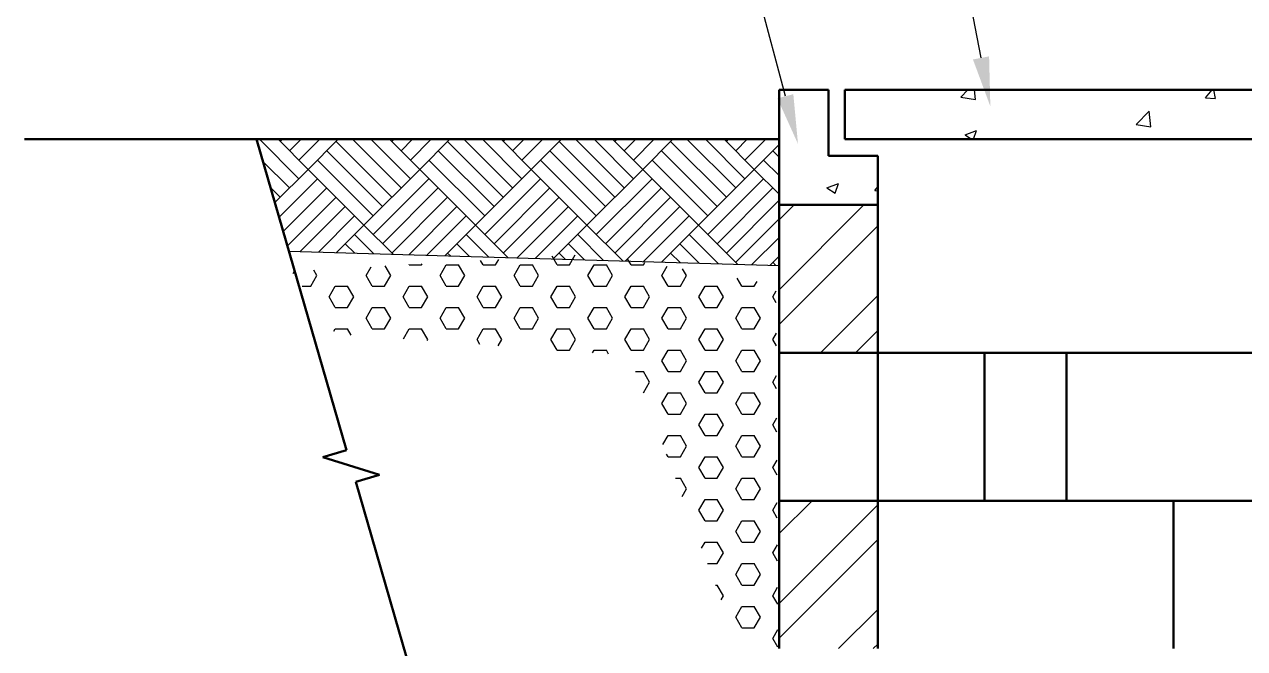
# Model space of a CAD drawing. Header units: inches. Extents: x 23 to 2032867, y 13 to 664695.
# Drawn here: x 1071166 to 1074207, y 495628 to 497183 of the extents above; entities that cross this region are included whole.
import ezdxf

# ---------------------------------------------------------------- set-up
doc = ezdxf.new("R2010")
doc.units = ezdxf.units.IN
doc.header["$MEASUREMENT"] = 0
doc.layers.add('WALLS', color=7, linetype='Continuous', lineweight=50)

msp = doc.modelspace()

# ---------------------------------------------------------------- linework, layer by layer
for p, q in [((1073062.227, 497004.195, 0), (1072145.333, 500468.024, 0)), ((1073549.824, 497099.802, 0), (1073051.978, 499686.936, 0)), ((1071849.632, 496798.865, 0), (1071751.35, 496897.148, 0)), ((1071872.797, 496822.03, 0), (1071797.679, 496897.148, 0)), ((1071803.303, 496891.525, 0), (1071808.926, 496897.148, 0)), ((1071826.467, 496868.36, 0), (1071855.255, 496897.148, 0)), ((1071849.632, 496845.195, 0), (1071901.585, 496897.148, 0)), ((1071872.797, 496822.03, 0), (1071947.915, 496897.148, 0)), ((1072081.28, 496752.536, 0), (1071942.292, 496891.525, 0)), ((1072104.445, 496775.7, 0), (1071982.998, 496897.148, 0)), ((1072127.61, 496798.865, 0), (1072029.328, 496897.148, 0)), ((1072150.775, 496822.03, 0), (1072075.657, 496897.148, 0)), ((1072104.445, 496868.36, 0), (1072133.233, 496897.148, 0)), ((1072127.61, 496845.195, 0), (1072179.563, 496897.148, 0)), ((1072150.775, 496822.03, 0), (1072225.893, 496897.148, 0)), ((1072359.258, 496752.536, 0), (1072220.269, 496891.525, 0)), ((1072382.423, 496775.7, 0), (1072260.976, 496897.148, 0)), ((1072405.588, 496798.865, 0), (1072307.305, 496897.148, 0)), ((1072428.753, 496822.03, 0), (1072353.635, 496897.148, 0)), ((1072382.423, 496868.36, 0), (1072411.211, 496897.148, 0)), ((1072405.588, 496845.195, 0), (1072457.541, 496897.148, 0)), ((1072428.753, 496822.03, 0), (1072503.87, 496897.148, 0)), ((1072637.236, 496752.536, 0), (1072498.247, 496891.525, 0)), ((1072660.401, 496775.7, 0), (1072538.954, 496897.148, 0)), ((1072683.566, 496798.865, 0), (1072585.283, 496897.148, 0)), ((1072706.731, 496822.03, 0), (1072631.613, 496897.148, 0)), ((1072660.401, 496868.36, 0), (1072689.189, 496897.148, 0)), ((1072683.566, 496845.195, 0), (1072735.519, 496897.148, 0)), ((1072706.731, 496822.03, 0), (1072781.848, 496897.148, 0)), ((1072915.214, 496752.536, 0), (1072776.225, 496891.525, 0)), ((1072938.379, 496775.7, 0), (1072816.931, 496897.148, 0)), ((1072961.544, 496798.865, 0), (1072863.261, 496897.148, 0)), ((1072984.708, 496822.03, 0), (1072909.591, 496897.148, 0)), ((1072938.379, 496868.36, 0), (1072967.167, 496897.148, 0)), ((1072961.544, 496845.195, 0), (1073013.496, 496897.148, 0)), ((1072058.116, 496729.371, 0), (1071919.127, 496868.36, 0)), ((1072336.093, 496729.371, 0), (1072197.105, 496868.36, 0)), ((1072614.071, 496729.371, 0), (1072475.082, 496868.36, 0)), ((1072892.049, 496729.371, 0), (1072753.06, 496868.36, 0)), ((1072984.708, 496822.03, 0), (1073046.607, 496883.929, 0)), ((1071826.467, 496775.7, 0), (1071760.175, 496841.993, 0)), ((1072034.951, 496706.206, 0), (1071895.962, 496845.195, 0)), ((1072312.929, 496706.206, 0), (1072173.94, 496845.195, 0)), ((1072590.906, 496706.206, 0), (1072451.918, 496845.195, 0)), ((1072868.884, 496706.206, 0), (1072729.895, 496845.195, 0)), ((1073046.607, 496806.461, 0), (1073007.873, 496845.195, 0)), ((1071789.96, 496739.193, 0), (1071872.797, 496822.03, 0)), ((1071800.368, 496703.271, 0), (1071895.962, 496798.865, 0)), ((1072011.786, 496683.041, 0), (1071872.797, 496822.03, 0)), ((1072011.786, 496683.041, 0), (1072150.775, 496822.03, 0)), ((1072034.951, 496659.876, 0), (1072173.94, 496798.865, 0)), ((1072289.764, 496683.041, 0), (1072150.775, 496822.03, 0)), ((1072289.764, 496683.041, 0), (1072428.753, 496822.03, 0)), ((1072312.929, 496659.876, 0), (1072451.918, 496798.865, 0)), ((1072567.742, 496683.041, 0), (1072428.753, 496822.03, 0)), ((1072567.742, 496683.041, 0), (1072706.731, 496822.03, 0)), ((1072590.906, 496659.876, 0), (1072729.895, 496798.865, 0)), ((1072845.719, 496683.041, 0), (1072706.731, 496822.03, 0)), ((1072845.719, 496683.041, 0), (1072984.708, 496822.03, 0)), ((1072868.884, 496659.876, 0), (1073007.873, 496798.865, 0)), ((1073046.607, 496760.131, 0), (1072984.708, 496822.03, 0)), ((1071803.303, 496752.536, 0), (1071779.074, 496776.764, 0)), ((1071810.776, 496667.35, 0), (1071919.127, 496775.7, 0)), ((1072058.116, 496636.712, 0), (1072197.105, 496775.7, 0)), ((1072336.093, 496636.712, 0), (1072475.082, 496775.7, 0)), ((1072614.071, 496636.712, 0), (1072753.06, 496775.7, 0)), ((1072892.049, 496636.712, 0), (1073031.038, 496775.7, 0)), ((1071821.184, 496631.428, 0), (1071942.292, 496752.536, 0)), ((1072081.28, 496613.547, 0), (1072220.269, 496752.536, 0)), ((1072359.258, 496613.547, 0), (1072498.247, 496752.536, 0)), ((1072637.236, 496613.547, 0), (1072776.225, 496752.536, 0)), ((1072915.214, 496613.547, 0), (1073046.607, 496744.94, 0)), ((1071853.312, 496617.226, 0), (1071965.456, 496729.371, 0)), ((1071898.336, 496615.92, 0), (1071988.621, 496706.206, 0)), ((1072123.455, 496609.392, 0), (1072243.434, 496729.371, 0)), ((1072168.479, 496608.086, 0), (1072266.599, 496706.206, 0)), ((1072393.598, 496601.557, 0), (1072521.412, 496729.371, 0)), ((1072438.622, 496600.251, 0), (1072544.577, 496706.206, 0)), ((1072663.741, 496593.722, 0), (1072799.39, 496729.371, 0)), ((1072708.765, 496592.417, 0), (1072822.555, 496706.206, 0)), ((1073046.607, 496522.225, 0), (1073257.73, 496733.348, 0)), ((1073046.607, 496695.961, 0), (1073083.994, 496733.348, 0)), ((1071943.36, 496614.615, 0), (1072011.786, 496683.041, 0)), ((1072084.3, 496610.527, 0), (1072011.786, 496683.041, 0)), ((1072213.503, 496606.78, 0), (1072289.764, 496683.041, 0)), ((1072370.58, 496602.225, 0), (1072289.764, 496683.041, 0)), ((1072483.646, 496598.945, 0), (1072567.742, 496683.041, 0)), ((1072656.861, 496593.922, 0), (1072567.742, 496683.041, 0)), ((1072753.789, 496591.111, 0), (1072845.719, 496683.041, 0)), ((1072943.141, 496585.619, 0), (1072845.719, 496683.041, 0)), ((1072938.379, 496590.382, 0), (1073046.607, 496698.61, 0)), ((1073046.607, 496435.357, 0), (1073292.307, 496681.057, 0)), ((1072036.587, 496611.911, 0), (1071988.621, 496659.876, 0)), ((1072322.867, 496603.608, 0), (1072266.599, 496659.876, 0)), ((1072609.148, 496595.306, 0), (1072544.577, 496659.876, 0)), ((1072895.428, 496587.003, 0), (1072822.555, 496659.876, 0)), ((1072978.908, 496584.582, 0), (1073046.607, 496652.281, 0)), ((1071825.061, 496618.046, 0), (1073046.607, 496582.619, 0)), ((1071988.873, 496613.295, 0), (1071965.456, 496636.712, 0)), ((1072275.154, 496604.992, 0), (1072243.434, 496636.712, 0)), ((1072561.434, 496596.689, 0), (1072521.412, 496636.712, 0)), ((1072847.715, 496588.387, 0), (1072799.39, 496636.712, 0)), ((1072124.793, 496584.111, 0), (1072124.435, 496584.73, 0)), ((1072124.793, 496584.111, 0), (1072155.505, 496584.111, 0)), ((1072155.505, 496584.111, 0), (1072156.965, 496586.64, 0)), ((1072216.93, 496584.111, 0), (1072247.643, 496584.111, 0)), ((1072227.44, 496606.376, 0), (1072220.269, 496613.547, 0)), ((1072309.068, 496584.111, 0), (1072302.67, 496595.192, 0)), ((1072309.068, 496584.111, 0), (1072339.78, 496584.111, 0)), ((1072339.78, 496584.111, 0), (1072347.704, 496597.835, 0)), ((1072401.205, 496584.111, 0), (1072431.918, 496584.111, 0)), ((1072493.343, 496584.111, 0), (1072480.905, 496605.653, 0)), ((1072493.343, 496584.111, 0), (1072524.055, 496584.111, 0)), ((1072513.721, 496598.073, 0), (1072498.247, 496613.547, 0)), ((1072524.055, 496584.111, 0), (1072538.442, 496609.031, 0)), ((1072585.48, 496584.111, 0), (1072616.193, 496584.111, 0)), ((1072677.618, 496584.111, 0), (1072669.907, 496597.466, 0)), ((1072677.618, 496584.111, 0), (1072708.33, 496584.111, 0)), ((1072708.33, 496584.111, 0), (1072711.925, 496590.337, 0)), ((1072800.001, 496589.771, 0), (1072776.225, 496613.547, 0)), ((1073023.932, 496583.276, 0), (1073046.607, 496605.951, 0)), ((1073149.784, 496364.798, 0), (1073292.307, 496507.32, 0)), ((1073236.652, 496364.798, 0), (1073292.307, 496420.452, 0)), ((1073046.607, 495914.148, 0), (1073128.707, 495996.248, 0)), ((1073046.607, 495740.412, 0), (1073292.307, 495986.112, 0)), ((1073046.607, 495653.544, 0), (1073292.307, 495899.244, 0)), ((1073194.497, 495627.698, 0), (1073292.307, 495725.508, 0))]:
    msp.add_line(p, q)
at = {"color": 0}
for p, q in [((1073499.68, 497001.692, 0), (1073517.244, 497019.998, 0)), ((1073536.112, 496996.04, 0), (1073533.325, 497019.998, 0)), ((1074109.32, 497000.49, 0), (1074125.689, 497019.998, 0)), ((1074133.809, 496998.345, 0), (1074129.814, 497019.998, 0)), ((1073499.68, 497001.692, 0), (1073536.1, 496996.044, 0)), ((1074109.32, 497000.49, 0), (1074133.797, 496998.349, 0)), ((1073936.716, 496933.912, 0), (1073968.611, 496967.154, 0)), ((1073973.147, 496928.259, 0), (1073968.623, 496967.149, 0)), ((1073509.944, 496908.222, 0), (1073538.616, 496919.229, 0)), ((1073531.22, 496897.148, 0), (1073538.628, 496919.226, 0)), ((1073936.716, 496933.912, 0), (1073973.135, 496928.264, 0)), ((1072081.28, 496891.525, 0), (1072086.904, 496897.148, 0)), ((1072359.258, 496891.525, 0), (1072364.881, 496897.148, 0)), ((1072637.236, 496891.525, 0), (1072642.859, 496897.148, 0)), ((1072915.214, 496891.525, 0), (1072920.837, 496897.148, 0)), ((1073509.944, 496908.222, 0), (1073526.363, 496897.148, 0)), ((1073046.607, 496852.791, 0), (1073031.038, 496868.36, 0)), ((1073165.873, 496776.146, 0), (1073194.545, 496787.152, 0)), ((1073165.873, 496776.146, 0), (1073186.242, 496762.406, 0)), ((1073186.254, 496762.404, 0), (1073194.557, 496787.149, 0)), ((1073284.985, 496769.558, 0), (1073292.307, 496778.285, 0)), ((1073284.985, 496769.558, 0), (1073292.307, 496768.918, 0)), ((1072201.574, 496557.513, 0), (1072216.93, 496584.111, 0)), ((1072262.999, 496557.513, 0), (1072247.643, 496584.111, 0)), ((1072385.849, 496557.513, 0), (1072401.205, 496584.111, 0)), ((1072447.274, 496557.513, 0), (1072431.918, 496584.111, 0)), ((1072570.124, 496557.513, 0), (1072585.48, 496584.111, 0)), ((1072631.549, 496557.513, 0), (1072616.193, 496584.111, 0)), ((1073038.568, 496582.852, 0), (1073031.038, 496590.382, 0)), ((1071835.754, 496562.243, 0), (1071839.067, 496567.98, 0)), ((1071879.093, 496530.916, 0), (1071894.449, 496557.513, 0)), ((1071894.449, 496557.513, 0), (1071886.789, 496570.781, 0)), ((1072017.299, 496557.513, 0), (1072029.806, 496579.176, 0)), ((1072032.655, 496530.916, 0), (1072017.299, 496557.513, 0)), ((1072063.368, 496530.916, 0), (1072078.724, 496557.513, 0)), ((1072078.724, 496557.513, 0), (1072065.024, 496581.243, 0)), ((1072216.93, 496530.916, 0), (1072201.574, 496557.513, 0)), ((1072247.643, 496530.916, 0), (1072262.999, 496557.513, 0)), ((1072401.205, 496530.916, 0), (1072385.849, 496557.513, 0)), ((1072431.918, 496530.916, 0), (1072447.274, 496557.513, 0)), ((1072585.48, 496530.916, 0), (1072570.124, 496557.513, 0)), ((1072616.193, 496530.916, 0), (1072631.549, 496557.513, 0)), ((1072754.399, 496557.513, 0), (1072767.869, 496580.845, 0)), ((1072769.755, 496530.916, 0), (1072754.399, 496557.513, 0)), ((1072800.468, 496530.916, 0), (1072815.824, 496557.513, 0)), ((1072815.824, 496557.513, 0), (1072806.099, 496574.358, 0)), ((1071857.848, 496530.916, 0), (1071879.093, 496530.916, 0)), ((1071925.161, 496504.318, 0), (1071940.518, 496530.916, 0)), ((1071940.518, 496530.916, 0), (1071971.23, 496530.916, 0)), ((1071986.586, 496504.318, 0), (1071971.23, 496530.916, 0)), ((1072032.655, 496530.916, 0), (1072063.368, 496530.916, 0)), ((1072109.436, 496504.318, 0), (1072124.793, 496530.916, 0)), ((1072124.793, 496530.916, 0), (1072155.505, 496530.916, 0)), ((1072170.861, 496504.318, 0), (1072155.505, 496530.916, 0)), ((1072216.93, 496530.916, 0), (1072247.643, 496530.916, 0)), ((1072293.711, 496504.318, 0), (1072309.068, 496530.916, 0)), ((1072309.068, 496530.916, 0), (1072339.78, 496530.916, 0)), ((1072355.136, 496504.318, 0), (1072339.78, 496530.916, 0)), ((1072401.205, 496530.916, 0), (1072431.918, 496530.916, 0)), ((1072477.986, 496504.318, 0), (1072493.343, 496530.916, 0)), ((1072493.343, 496530.916, 0), (1072524.055, 496530.916, 0)), ((1072539.411, 496504.318, 0), (1072524.055, 496530.916, 0)), ((1072585.48, 496530.916, 0), (1072616.193, 496530.916, 0)), ((1072662.261, 496504.318, 0), (1072677.618, 496530.916, 0)), ((1072677.618, 496530.916, 0), (1072708.33, 496530.916, 0)), ((1072723.686, 496504.318, 0), (1072708.33, 496530.916, 0)), ((1072769.755, 496530.916, 0), (1072800.468, 496530.916, 0)), ((1072846.536, 496504.318, 0), (1072861.893, 496530.916, 0)), ((1072861.893, 496530.916, 0), (1072892.605, 496530.916, 0)), ((1072907.961, 496504.318, 0), (1072892.605, 496530.916, 0)), ((1072954.03, 496530.916, 0), (1072942.29, 496551.25, 0)), ((1072954.03, 496530.916, 0), (1072984.743, 496530.916, 0)), ((1072984.743, 496530.916, 0), (1072991.647, 496542.875, 0)), ((1071940.518, 496477.72, 0), (1071925.161, 496504.318, 0)), ((1071971.23, 496477.72, 0), (1071986.586, 496504.318, 0)), ((1072124.793, 496477.72, 0), (1072109.436, 496504.318, 0)), ((1072155.505, 496477.72, 0), (1072170.861, 496504.318, 0)), ((1072309.068, 496477.72, 0), (1072293.711, 496504.318, 0)), ((1072339.78, 496477.72, 0), (1072355.136, 496504.318, 0)), ((1072493.343, 496477.72, 0), (1072477.986, 496504.318, 0)), ((1072524.055, 496477.72, 0), (1072539.411, 496504.318, 0)), ((1072677.618, 496477.72, 0), (1072662.261, 496504.318, 0)), ((1072708.33, 496477.72, 0), (1072723.686, 496504.318, 0)), ((1072861.893, 496477.72, 0), (1072846.536, 496504.318, 0)), ((1072892.605, 496477.72, 0), (1072907.961, 496504.318, 0)), ((1073030.811, 496504.318, 0), (1073039.284, 496518.992, 0)), ((1073039.429, 496489.392, 0), (1073030.811, 496504.318, 0)), ((1071940.518, 496477.72, 0), (1071971.23, 496477.72, 0)), ((1072017.299, 496451.122, 0), (1072032.655, 496477.72, 0)), ((1072032.655, 496477.72, 0), (1072063.368, 496477.72, 0)), ((1072078.724, 496451.122, 0), (1072063.368, 496477.72, 0)), ((1072124.793, 496477.72, 0), (1072155.505, 496477.72, 0)), ((1072201.574, 496451.122, 0), (1072216.93, 496477.72, 0)), ((1072216.93, 496477.72, 0), (1072247.643, 496477.72, 0)), ((1072262.999, 496451.122, 0), (1072247.643, 496477.72, 0)), ((1072309.068, 496477.72, 0), (1072339.78, 496477.72, 0)), ((1072385.849, 496451.122, 0), (1072401.205, 496477.72, 0)), ((1072401.205, 496477.72, 0), (1072431.918, 496477.72, 0)), ((1072447.274, 496451.122, 0), (1072431.918, 496477.72, 0)), ((1072493.343, 496477.72, 0), (1072524.055, 496477.72, 0)), ((1072570.124, 496451.122, 0), (1072585.48, 496477.72, 0)), ((1072585.48, 496477.72, 0), (1072616.193, 496477.72, 0)), ((1072631.549, 496451.122, 0), (1072616.193, 496477.72, 0)), ((1072677.618, 496477.72, 0), (1072708.33, 496477.72, 0)), ((1072754.399, 496451.122, 0), (1072769.755, 496477.72, 0)), ((1072769.755, 496477.72, 0), (1072800.468, 496477.72, 0)), ((1072815.824, 496451.122, 0), (1072800.468, 496477.72, 0)), ((1072861.893, 496477.72, 0), (1072892.605, 496477.72, 0)), ((1072938.674, 496451.122, 0), (1072954.03, 496477.72, 0)), ((1072954.03, 496477.72, 0), (1072984.743, 496477.72, 0)), ((1073000.099, 496451.122, 0), (1072984.743, 496477.72, 0)), ((1072032.655, 496424.524, 0), (1072017.299, 496451.122, 0)), ((1072063.368, 496424.524, 0), (1072078.724, 496451.122, 0)), ((1072216.93, 496424.524, 0), (1072201.574, 496451.122, 0)), ((1072247.643, 496424.524, 0), (1072262.999, 496451.122, 0)), ((1072401.205, 496424.524, 0), (1072385.849, 496451.122, 0)), ((1072431.918, 496424.524, 0), (1072447.274, 496451.122, 0)), ((1072585.48, 496424.524, 0), (1072570.124, 496451.122, 0)), ((1072616.193, 496424.524, 0), (1072631.549, 496451.122, 0)), ((1072769.755, 496424.524, 0), (1072754.399, 496451.122, 0)), ((1072800.468, 496424.524, 0), (1072815.824, 496451.122, 0)), ((1072954.03, 496424.524, 0), (1072938.674, 496451.122, 0)), ((1072984.743, 496424.524, 0), (1073000.099, 496451.122, 0)), ((1071937.081, 496418.571, 0), (1071940.518, 496424.524, 0)), ((1071940.518, 496424.524, 0), (1071971.23, 496424.524, 0)), ((1071980.123, 496409.122, 0), (1071971.23, 496424.524, 0)), ((1072032.655, 496424.524, 0), (1072063.368, 496424.524, 0)), ((1072110.35, 496399.508, 0), (1072124.793, 496424.524, 0)), ((1072124.793, 496424.524, 0), (1072155.505, 496424.524, 0)), ((1072170.861, 496397.927, 0), (1072155.505, 496424.524, 0)), ((1072216.93, 496424.524, 0), (1072247.643, 496424.524, 0)), ((1072293.711, 496397.927, 0), (1072309.068, 496424.524, 0)), ((1072309.068, 496424.524, 0), (1072339.78, 496424.524, 0)), ((1072355.136, 496397.927, 0), (1072339.78, 496424.524, 0)), ((1072401.205, 496424.524, 0), (1072431.918, 496424.524, 0)), ((1072477.986, 496397.927, 0), (1072493.343, 496424.524, 0)), ((1072493.343, 496424.524, 0), (1072524.055, 496424.524, 0)), ((1072539.411, 496397.927, 0), (1072524.055, 496424.524, 0)), ((1072585.48, 496424.524, 0), (1072616.193, 496424.524, 0)), ((1072662.261, 496397.927, 0), (1072677.618, 496424.524, 0)), ((1072677.618, 496424.524, 0), (1072708.33, 496424.524, 0)), ((1072723.686, 496397.927, 0), (1072708.33, 496424.524, 0)), ((1072769.755, 496424.524, 0), (1072800.468, 496424.524, 0)), ((1072846.536, 496397.927, 0), (1072861.893, 496424.524, 0)), ((1072861.893, 496424.524, 0), (1072892.605, 496424.524, 0)), ((1072907.961, 496397.927, 0), (1072892.605, 496424.524, 0)), ((1072954.03, 496424.524, 0), (1072984.743, 496424.524, 0)), ((1073030.811, 496397.927, 0), (1073039.8, 496413.496, 0)), ((1072169.264, 496395.159, 0), (1072170.861, 496397.927, 0)), ((1072300.921, 496385.439, 0), (1072293.711, 496397.927, 0)), ((1072346.005, 496382.111, 0), (1072355.136, 496397.927, 0)), ((1072493.343, 496371.329, 0), (1072477.986, 496397.927, 0)), ((1072493.343, 496371.329, 0), (1072524.055, 496371.329, 0)), ((1072524.055, 496371.329, 0), (1072539.411, 496397.927, 0)), ((1072581.661, 496364.714, 0), (1072585.48, 496371.329, 0)), ((1072585.48, 496371.329, 0), (1072616.193, 496371.329, 0)), ((1072621.719, 496361.756, 0), (1072616.193, 496371.329, 0)), ((1072677.618, 496371.329, 0), (1072662.261, 496397.927, 0)), ((1072677.618, 496371.329, 0), (1072708.33, 496371.329, 0)), ((1072708.33, 496371.329, 0), (1072723.686, 496397.927, 0)), ((1072754.399, 496344.731, 0), (1072769.755, 496371.329, 0)), ((1072769.755, 496371.329, 0), (1072800.468, 496371.329, 0)), ((1072815.824, 496344.731, 0), (1072800.468, 496371.329, 0)), ((1072861.893, 496371.329, 0), (1072846.536, 496397.927, 0)), ((1072861.893, 496371.329, 0), (1072892.605, 496371.329, 0)), ((1072892.605, 496371.329, 0), (1072907.961, 496397.927, 0)), ((1072938.674, 496344.731, 0), (1072954.03, 496371.329, 0)), ((1072954.03, 496371.329, 0), (1072984.743, 496371.329, 0)), ((1073000.099, 496344.731, 0), (1072984.743, 496371.329, 0)), ((1073039.954, 496382.091, 0), (1073030.811, 496397.927, 0)), ((1072769.755, 496318.133, 0), (1072754.399, 496344.731, 0)), ((1072800.468, 496318.133, 0), (1072815.824, 496344.731, 0)), ((1072954.03, 496318.133, 0), (1072938.674, 496344.731, 0)), ((1072984.743, 496318.133, 0), (1073000.099, 496344.731, 0)), ((1072688.811, 496318.133, 0), (1072708.33, 496318.133, 0)), ((1072723.686, 496291.535, 0), (1072708.33, 496318.133, 0)), ((1072769.755, 496318.133, 0), (1072800.468, 496318.133, 0)), ((1072846.536, 496291.535, 0), (1072861.893, 496318.133, 0)), ((1072861.893, 496318.133, 0), (1072892.605, 496318.133, 0)), ((1072907.961, 496291.535, 0), (1072892.605, 496318.133, 0)), ((1072954.03, 496318.133, 0), (1072984.743, 496318.133, 0)), ((1072708.563, 496265.34, 0), (1072723.686, 496291.535, 0)), ((1072861.893, 496264.938, 0), (1072846.536, 496291.535, 0)), ((1072892.605, 496264.938, 0), (1072907.961, 496291.535, 0)), ((1073030.811, 496291.535, 0), (1073040.317, 496308, 0)), ((1073040.48, 496274.789, 0), (1073030.811, 496291.535, 0)), ((1072754.399, 496238.34, 0), (1072769.755, 496264.938, 0)), ((1072769.755, 496264.938, 0), (1072800.468, 496264.938, 0)), ((1072815.824, 496238.34, 0), (1072800.468, 496264.938, 0)), ((1072861.893, 496264.938, 0), (1072892.605, 496264.938, 0)), ((1072938.674, 496238.34, 0), (1072954.03, 496264.938, 0)), ((1072954.03, 496264.938, 0), (1072984.743, 496264.938, 0)), ((1073000.099, 496238.34, 0), (1072984.743, 496264.938, 0)), ((1072769.755, 496211.742, 0), (1072754.399, 496238.34, 0)), ((1072800.468, 496211.742, 0), (1072815.824, 496238.34, 0)), ((1072954.03, 496211.742, 0), (1072938.674, 496238.34, 0)), ((1072984.743, 496211.742, 0), (1073000.099, 496238.34, 0)), ((1072769.755, 496211.742, 0), (1072800.468, 496211.742, 0)), ((1072846.536, 496185.144, 0), (1072861.893, 496211.742, 0)), ((1072861.893, 496211.742, 0), (1072892.605, 496211.742, 0)), ((1072907.961, 496185.144, 0), (1072892.605, 496211.742, 0)), ((1072954.03, 496211.742, 0), (1072984.743, 496211.742, 0)), ((1073030.811, 496185.144, 0), (1073040.834, 496202.503, 0)), ((1072756.869, 496136.226, 0), (1072769.755, 496158.546, 0)), ((1072769.755, 496158.546, 0), (1072800.468, 496158.546, 0)), ((1072815.824, 496131.949, 0), (1072800.468, 496158.546, 0)), ((1072861.893, 496158.546, 0), (1072846.536, 496185.144, 0)), ((1072861.893, 496158.546, 0), (1072892.605, 496158.546, 0)), ((1072892.605, 496158.546, 0), (1072907.961, 496185.144, 0)), ((1072938.674, 496131.949, 0), (1072954.03, 496158.546, 0)), ((1072954.03, 496158.546, 0), (1072984.743, 496158.546, 0)), ((1073000.099, 496131.949, 0), (1072984.743, 496158.546, 0)), ((1073041.005, 496167.488, 0), (1073030.811, 496185.144, 0)), ((1072800.468, 496105.351, 0), (1072815.824, 496131.949, 0)), ((1072954.03, 496105.351, 0), (1072938.674, 496131.949, 0)), ((1072984.743, 496105.351, 0), (1073000.099, 496131.949, 0)), ((1072769.755, 496105.351, 0), (1072765.962, 496111.921, 0)), ((1072769.755, 496105.351, 0), (1072800.468, 496105.351, 0)), ((1072846.536, 496078.753, 0), (1072861.893, 496105.351, 0)), ((1072861.893, 496105.351, 0), (1072892.605, 496105.351, 0)), ((1072907.961, 496078.753, 0), (1072892.605, 496105.351, 0)), ((1072954.03, 496105.351, 0), (1072984.743, 496105.351, 0)), ((1073030.811, 496078.753, 0), (1073041.351, 496097.007, 0)), ((1072861.893, 496052.155, 0), (1072846.536, 496078.753, 0)), ((1072892.605, 496052.155, 0), (1072907.961, 496078.753, 0)), ((1073041.531, 496060.186, 0), (1073030.811, 496078.753, 0)), ((1072788.322, 496052.155, 0), (1072800.468, 496052.155, 0)), ((1072815.824, 496025.557, 0), (1072800.468, 496052.155, 0)), ((1072861.893, 496052.155, 0), (1072892.605, 496052.155, 0)), ((1072938.674, 496025.557, 0), (1072954.03, 496052.155, 0)), ((1072954.03, 496052.155, 0), (1072984.743, 496052.155, 0)), ((1073000.099, 496025.557, 0), (1072984.743, 496052.155, 0)), ((1072805.174, 496007.112, 0), (1072815.824, 496025.557, 0)), ((1072954.03, 495998.96, 0), (1072938.674, 496025.557, 0)), ((1072984.743, 495998.96, 0), (1073000.099, 496025.557, 0)), ((1072846.536, 495972.362, 0), (1072861.893, 495998.96, 0)), ((1072861.893, 495998.96, 0), (1072892.605, 495998.96, 0)), ((1072907.961, 495972.362, 0), (1072892.605, 495998.96, 0)), ((1072954.03, 495998.96, 0), (1072984.743, 495998.96, 0)), ((1073030.811, 495972.362, 0), (1073041.867, 495991.511, 0)), ((1072861.893, 495945.764, 0), (1072846.536, 495972.362, 0)), ((1072861.893, 495945.764, 0), (1072892.605, 495945.764, 0)), ((1072892.605, 495945.764, 0), (1072907.961, 495972.362, 0)), ((1072938.674, 495919.166, 0), (1072954.03, 495945.764, 0)), ((1072954.03, 495945.764, 0), (1072984.743, 495945.764, 0)), ((1073000.099, 495919.166, 0), (1072984.743, 495945.764, 0)), ((1073042.056, 495952.885, 0), (1073030.811, 495972.362, 0)), ((1072954.03, 495892.568, 0), (1072938.674, 495919.166, 0)), ((1072984.743, 495892.568, 0), (1073000.099, 495919.166, 0)), ((1072853.48, 495877.998, 0), (1072861.893, 495892.568, 0)), ((1072861.893, 495892.568, 0), (1072892.605, 495892.568, 0)), ((1072907.961, 495865.971, 0), (1072892.605, 495892.568, 0)), ((1072954.03, 495892.568, 0), (1072984.743, 495892.568, 0)), ((1073030.811, 495865.971, 0), (1073042.384, 495886.015, 0)), ((1072892.605, 495839.373, 0), (1072907.961, 495865.971, 0)), ((1073042.582, 495845.583, 0), (1073030.811, 495865.971, 0)), ((1072867.931, 495839.373, 0), (1072892.605, 495839.373, 0)), ((1072938.674, 495812.775, 0), (1072954.03, 495839.373, 0)), ((1072954.03, 495839.373, 0), (1072984.743, 495839.373, 0)), ((1073000.099, 495812.775, 0), (1072984.743, 495839.373, 0)), ((1072954.03, 495786.177, 0), (1072938.674, 495812.775, 0)), ((1072984.743, 495786.177, 0), (1073000.099, 495812.775, 0)), ((1072887.834, 495786.177, 0), (1072892.605, 495786.177, 0)), ((1072907.961, 495759.579, 0), (1072892.605, 495786.177, 0)), ((1072954.03, 495786.177, 0), (1072984.743, 495786.177, 0)), ((1073030.811, 495759.579, 0), (1073042.901, 495780.518, 0)), ((1072901.786, 495748.884, 0), (1072907.961, 495759.579, 0)), ((1072938.674, 495706.384, 0), (1072954.03, 495732.982, 0)), ((1072954.03, 495732.982, 0), (1072984.743, 495732.982, 0)), ((1073000.099, 495706.384, 0), (1072984.743, 495732.982, 0)), ((1073043.108, 495738.282, 0), (1073030.811, 495759.579, 0)), ((1072954.03, 495679.786, 0), (1072938.674, 495706.384, 0)), ((1072984.743, 495679.786, 0), (1073000.099, 495706.384, 0)), ((1072954.03, 495679.786, 0), (1072984.743, 495679.786, 0)), ((1073030.811, 495653.188, 0), (1073043.417, 495675.022, 0)), ((1073043.633, 495630.98, 0), (1073030.811, 495653.188, 0)), ((1073281.365, 495627.698, 0), (1073292.307, 495638.64, 0))]:
    msp.add_line(p, q, dxfattribs=at)
for points in [[(1073569.93, 497103.671, 0), (1073529.718, 497095.933, 0), (1073573.038, 496979.165, 0)], [(1073082.02, 497009.434, 0), (1073042.433, 496998.955, 0), (1073093.663, 496885.435, 0)]]:
    msp.add_solid(points)
at = {"layer": 'WALLS'}
for p, q in [((1073169.457, 497019.998, 0), (1073046.607, 497019.998, 0)), ((1073046.607, 497019.998, 0), (1073046.607, 496733.348, 0)), ((1073169.457, 496856.198, 0), (1073169.457, 497019.998, 0)), ((1073210.407, 496897.148, 0), (1073210.407, 497019.998, 0)), ((1073210.407, 497019.998, 0), (1075995.007, 497019.998, 0)), ((1073046.607, 496897.148, 0), (1071165.617, 496897.148, 0)), ((1071928.876, 496259.745, 0), (1071744.194, 496897.148, 0)), ((1075995.007, 496897.148, 0), (1073210.407, 496897.148, 0)), ((1073292.307, 496856.198, 0), (1073169.457, 496856.198, 0)), ((1073292.307, 496733.348, 0), (1073292.307, 496856.198, 0)), ((1073046.607, 496733.348, 0), (1073292.307, 496733.348, 0)), ((1073046.607, 496364.798, 0), (1073046.607, 496733.348, 0)), ((1073046.607, 496733.348, 0), (1073292.307, 496733.348, 0)), ((1073292.307, 496733.348, 0), (1073292.307, 496364.798, 0)), ((1073046.607, 495996.248, 0), (1073046.607, 496364.798, 0)), ((1073292.307, 496364.798, 0), (1073046.607, 496364.798, 0)), ((1073292.307, 496364.798, 0), (1075913.107, 496364.798, 0)), ((1073292.307, 495996.248, 0), (1073292.307, 496364.798, 0)), ((1073558.482, 495996.248, 0), (1073558.482, 496364.798, 0)), ((1073763.232, 495996.248, 0), (1073763.232, 496364.798, 0)), ((1071968.762, 496122.082, 0), (1071928.876, 496259.745, 0)), ((1071909.764, 496104.987, 0), (1071968.762, 496122.082, 0)), ((1072050.553, 496060.511, 0), (1071909.764, 496104.987, 0)), ((1071991.555, 496043.417, 0), (1072050.553, 496060.511, 0)), ((1072031.441, 495905.754, 0), (1071991.555, 496043.417, 0)), ((1073292.307, 495996.248, 0), (1073046.607, 495996.248, 0)), ((1073046.607, 495996.248, 0), (1073046.607, 495627.698, 0)), ((1073292.307, 495996.248, 0), (1075913.107, 495996.248, 0)), ((1073292.307, 495627.698, 0), (1073292.307, 495996.248, 0)), ((1074029.407, 495627.698, 0), (1074029.407, 495996.248, 0)), ((1072065.63, 495787.757, 0), (1072031.441, 495905.754, 0)), ((1072099.818, 495669.76, 0), (1072065.63, 495787.757, 0)), ((1072139.705, 495532.097, 0), (1072099.818, 495669.76, 0))]:
    msp.add_line(p, q, dxfattribs=at)

doc.saveas('drawing.dxf')
